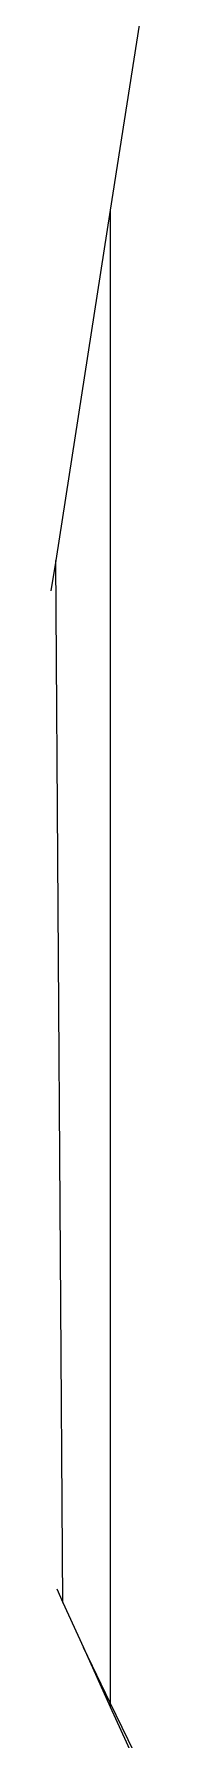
# Model space of a CAD drawing. Header units: millimetres. Extents: x 0 to 460473, y -68369 to 85219.
# Drawn here: x 224961.1 to 224970.4, y -36666.5 to -36533.6 of the extents above; entities that cross this region are included whole.
import ezdxf

# ---------------------------------------------------------------- set-up
doc = ezdxf.new("R2010")
doc.units = ezdxf.units.MM
doc.header["$LTSCALE"] = 50
doc.layers.add('ha', color=8, linetype='Continuous')

# ---------------------------------------------------------------- blocks, each defined once
blk = doc.blocks.new('12312')
for p, q in [((250594.53, -37033.45), (250590.54, -37058.91)), ((250590.54, -37058.91), (250586.27, -37086.19)), ((250590.54, -37058.91), (250590.54, -37175.17)), ((250586.27, -37086.19), (250585.9, -37088.55)), ((250586.84, -37167.35), (250586.27, -37086.19)), ((250586.35, -37166.28), (250586.84, -37167.35)), ((250586.84, -37167.35), (250588.44, -37170.87)), ((250590.54, -37175.17), (250588.44, -37170.87)), ((250588.44, -37170.87), (250590.54, -37175.48)), ((250590.54, -37175.17), (250590.54, -37175.48)), ((250595.21, -37184.73), (250590.54, -37175.17)), ((250590.54, -37175.48), (250594.38, -37183.88))]:
    blk.add_line(p, q)

msp = doc.modelspace()

# ---------------------------------------------------------------- block references
at = {"layer": 'ha'}
msp.add_blockref('12312', (-25624.78545841, 511.56126197), dxfattribs=at)

doc.saveas('drawing.dxf')
